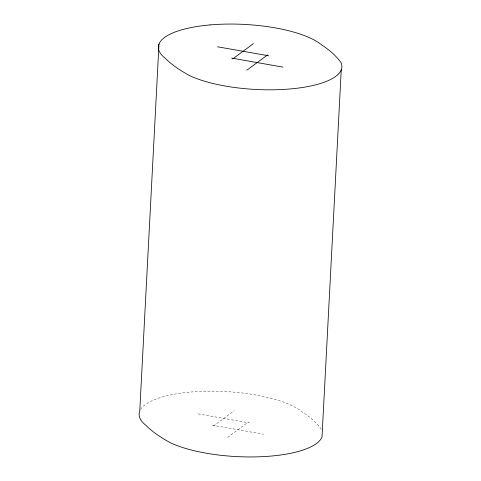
<?xml version="1.0" encoding="UTF-8"?>
<svg xmlns="http://www.w3.org/2000/svg" width="481" height="481" viewBox="0 0 481 481"><rect width="100%" height="100%" fill="white"/><g stroke="black" fill="none" stroke-linecap="round" stroke-linejoin="round"><path stroke-width="0.36" stroke-dasharray="2.4 1.8" d="M213.426 426.076L234.181 410.756M227.579 437.373L248.334 422.053M198.184 413.907L249.423 422.925M212.337 425.21L263.576 434.223M140.602 409.451A84.8 26.906 3 0 1 214.833 391.203A84.8 26.906 3 0 1 301.797 411.586A223.575 70.941 3 0 1 321.843 429.942"/><path stroke-width="0.72" d="M158.989 44.018L139.749 411.147A84.8 26.906 3 0 0 145.809 425.246A223.575 70.941 3 0 0 171.164 443.133A84.8 26.906 3 0 0 260.516 456.746A84.8 26.906 3 0 0 322.011 436.982L341.251 69.853M232.666 58.947L253.421 43.627M246.819 70.244L267.574 54.924M217.424 46.777L268.663 55.79M231.577 58.075L282.816 67.093M210.023 24.922A84.8 26.906 3 0 0 165.049 58.111A223.575 70.941 3 0 0 190.404 76.004A84.8 26.906 3 0 0 290.217 88.949A84.8 26.906 3 0 0 341.083 62.813A223.575 70.941 3 0 0 321.037 44.456A84.8 26.906 3 0 0 210.023 24.922"/></g></svg>
